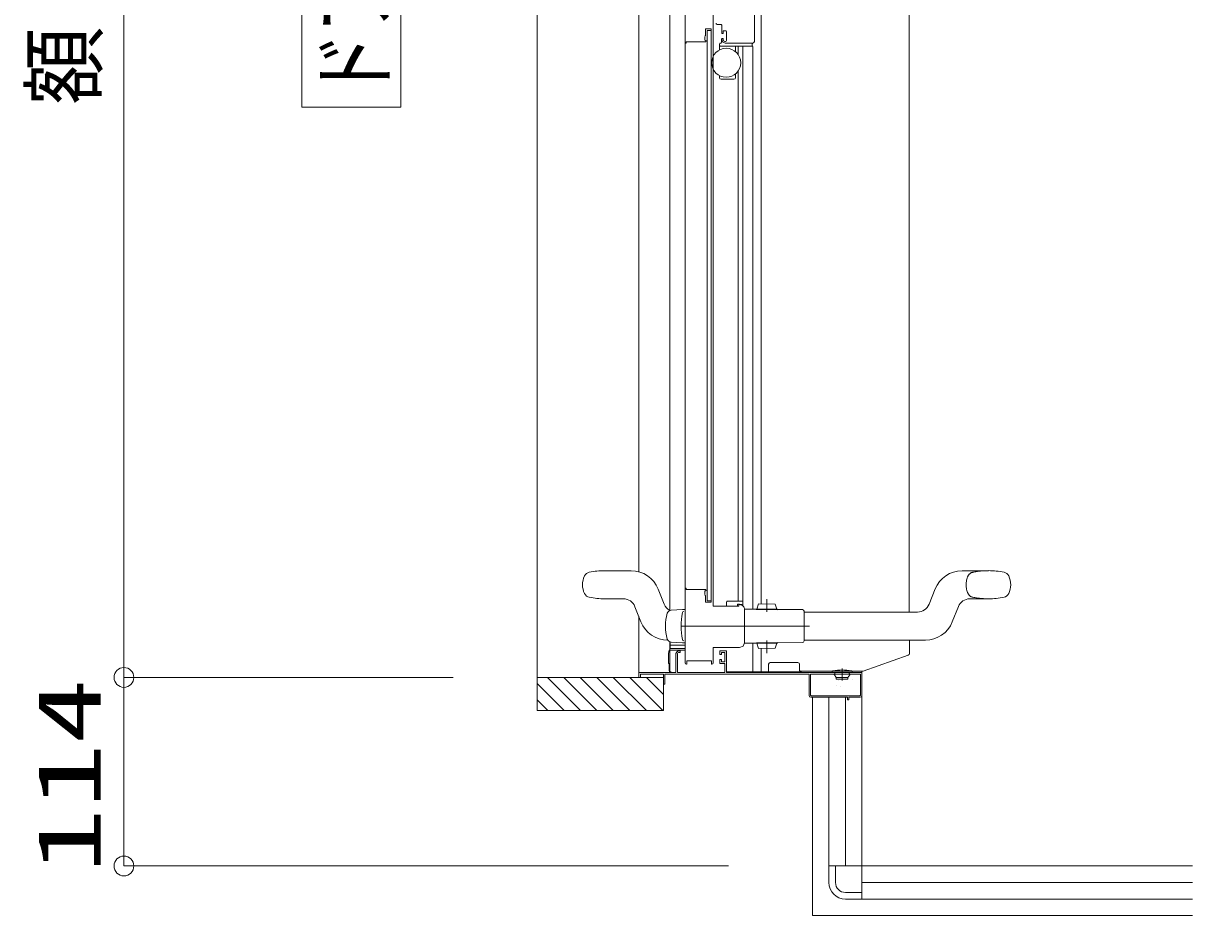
# Model space of a CAD drawing. Units: millimetres on the paper. Extents: x -305 to 305, y -152 to 152.
# Drawn here: x -212.79 to -177.43, y 38.57 to 65.54 of the extents above; entities that cross this region are included whole.
import ezdxf
from ezdxf.enums import TextEntityAlignment as Align

# ---------------------------------------------------------------- set-up
doc = ezdxf.new("R2010")
doc.units = ezdxf.units.MM
for name, pattern in [('DASHED2', [3, 2, -1]), ('LONG_CHAIN', [21, 18, -1, 1, -1]), ('LONG_DOUBLE_CHAIN', [21.8, 18, -1, 0.6, -0.6, 0.6, -1])]:
    doc.linetypes.add(name, pattern=pattern)
doc.layers.add('0-0_0', color=7, linetype='Continuous', lineweight=9)
doc.layers.add('0-1_VIEW0001', color=7, linetype='Continuous', lineweight=9)
doc.styles.add('ＭＳ ゴシック', font='')
doc.styles.get('ＭＳ ゴシック').set_extended_font_data('MS Gothic')

# ---------------------------------------------------------------- blocks, each defined once
blk = doc.blocks.new('_ORIGIN')
at = {"layer": '0-0_0'}
blk.add_line((0, 0), (-1, 0), dxfattribs=at)
blk.add_circle((0, 0), 0.5, dxfattribs=at)

msp = doc.modelspace()

# ---------------------------------------------------------------- linework, layer by layer
at = {"layer": '0-1_VIEW0001'}
for p, q in [((-197.254, 105.248), (-197.254, 44.773)), ((-194.184, 104.073), (-194.184, 48.969)), ((-193.244, 104.073), (-193.244, 47.794)), ((-209.753, 46.373), (-209.753, 103.668)), ((-204.377, 63.011), (-204.377, 87.011)), ((-201.377, 63.011), (-201.377, 87.011)), ((-190.684, 85.073), (-190.684, 64.998)), ((-192.784, 46.213), (-192.784, 66.898)), ((-191.934, 47.938), (-191.934, 66.198)), ((-191.839, 65.553), (-191.839, 65.533)), ((-191.814, 65.508), (-191.689, 65.508)), ((-191.674, 65.493), (-191.674, 65.248)), ((-192.189, 65.125), (-192.189, 65.053)), ((-192.173, 65.169), (-192.188, 65.131)), ((-192.114, 65.328), (-191.989, 65.328)), ((-192.114, 65.328), (-192.114, 48.093)), ((-191.989, 65.378), (-191.989, 48.043)), ((-191.684, 65.073), (-191.684, 64.968)), ((-191.674, 65.078), (-191.674, 65.048)), ((-191.664, 65.238), (-191.644, 65.238)), ((-191.644, 65.088), (-191.664, 65.088)), ((-191.634, 65.248), (-191.634, 65.308)), ((-191.634, 65.048), (-191.634, 65.078)), ((-191.619, 65.323), (-191.559, 65.323)), ((-191.534, 65.298), (-191.534, 65.023)), ((-192.759, 64.948), (-192.784, 64.948)), ((-192.749, 64.978), (-192.749, 64.958)), ((-192.173, 64.988), (-192.739, 64.988)), ((-192.164, 65.028), (-192.159, 65.028)), ((-192.151, 65.01), (-192.16, 64.995)), ((-192.149, 65.018), (-192.149, 65.017)), ((-191.744, 64.878), (-191.744, 64.918)), ((-191.744, 64.878), (-191.744, 64.74)), ((-191.719, 64.943), (-191.709, 64.943)), ((-191.719, 64.853), (-190.735, 64.853)), ((-191.559, 64.998), (-191.584, 64.998)), ((-191.574, 64.948), (-190.734, 64.948)), ((-191.254, 64.685), (-191.254, 64.853)), ((-191.179, 64.605), (-191.179, 64.848)), ((-190.749, 64.878), (-190.749, 64.923)), ((-191.254, 63.903), (-191.254, 64.021)), ((-191.179, 48.073), (-191.179, 64.101)), ((-191.744, 63.967), (-191.744, 63.903)), ((-191.694, 63.853), (-191.304, 63.853)), ((-201.377, 63.011), (-204.377, 63.011)), ((-195.209, 48.998), (-194.41, 48.998)), ((-193.596, 48.445), (-193.414, 47.985)), ((-194.648, 48.148), (-195.209, 48.148)), ((-192.189, 48.296), (-192.189, 48.368)), ((-192.173, 48.252), (-192.188, 48.29)), ((-192.169, 48.053), (-192.169, 48.233)), ((-192.164, 48.393), (-192.159, 48.393)), ((-192.151, 48.412), (-192.16, 48.426)), ((-192.149, 48.403), (-192.149, 48.404)), ((-192.114, 48.093), (-191.989, 48.093)), ((-194.299, 47.911), (-194.219, 47.708)), ((-192.859, 47.823), (-193.206, 47.805)), ((-192.784, 47.823), (-192.859, 47.823)), ((-191.989, 48.043), (-192.159, 48.043)), ((-191.174, 47.923), (-191.919, 47.923)), ((-191.532, 48.048), (-191.532, 47.923)), ((-191.194, 47.983), (-191.194, 47.923)), ((-191.159, 47.958), (-191.159, 47.938)), ((-194.186, 45.773), (-194.186, 47.627)), ((-193.32, 47.713), (-193.32, 47.714)), ((-193.244, 46.849), (-193.244, 45.948)), ((-193.231, 46.845), (-193.231, 46.743)), ((-193.206, 46.841), (-192.859, 46.823)), ((-192.859, 46.823), (-192.784, 46.823)), ((-193.264, 46.596), (-193.284, 46.498)), ((-193.284, 46.493), (-193.284, 46.196)), ((-192.784, 46.596), (-193.264, 46.596)), ((-193.219, 46.643), (-192.784, 46.643)), ((-193.009, 46.498), (-193.009, 45.923)), ((-191.939, 46.643), (-191.939, 46.643)), ((-191.934, 46.213), (-191.934, 46.673)), ((-193.284, 46.196), (-193.264, 46.196)), ((-193.264, 46.196), (-193.264, 45.971)), ((-191.584, 46.198), (-191.734, 46.198)), ((-190.259, 45.946), (-190.259, 46.174)), ((-190.209, 46.223), (-189.372, 46.223)), ((-189.323, 46.008), (-189.323, 46.173)), ((-199.794, 45.773), (-209.753, 45.773)), ((-199.794, 45.773), (-209.753, 45.773)), ((-197.254, 45.773), (-193.434, 45.773)), ((-196.944, 45.773), (-195.944, 44.773)), ((-196.449, 45.773), (-195.449, 44.773)), ((-195.954, 45.773), (-194.954, 44.773)), ((-195.454, 45.773), (-194.454, 44.773)), ((-194.954, 45.773), (-193.954, 44.773)), ((-194.454, 45.773), (-193.454, 44.773)), ((-194.149, 45.773), (-194.169, 45.773)), ((-193.434, 45.873), (-194.134, 45.873)), ((-194.134, 45.873), (-194.134, 45.773)), ((-193.954, 45.773), (-193.434, 45.253)), ((-193.434, 44.773), (-193.434, 45.873)), ((-193.434, 45.588), (-193.434, 45.858)), ((-193.239, 45.946), (-193.204, 45.946)), ((-191.534, 45.946), (-189.262, 45.946)), ((-189.282, 45.958), (-187.399, 45.958)), ((-188.989, 45.233), (-188.989, 45.858)), ((-188.974, 45.873), (-187.494, 45.873)), ((-188.334, 45.923), (-188.334, 45.943)), ((-188.209, 45.773), (-188.269, 45.852)), ((-188.252, 45.908), (-188.252, 45.889)), ((-188.209, 45.773), (-187.859, 45.773)), ((-188.209, 45.723), (-188.209, 45.773)), ((-187.859, 45.723), (-188.209, 45.723)), ((-187.859, 45.773), (-187.8, 45.852)), ((-187.859, 45.723), (-187.859, 45.773)), ((-187.817, 45.908), (-187.817, 45.889)), ((-187.734, 45.961), (-187.734, 45.948)), ((-187.734, 45.923), (-187.734, 45.943)), ((-187.479, 45.858), (-187.479, 45.233)), ((-187.434, 39.073), (-187.434, 45.958)), ((-187.434, 45.958), (-187.434, 45.223)), ((-197.254, 45.588), (-196.439, 44.773)), ((-209.753, 40.673), (-209.753, 45.173)), ((-197.254, 45.093), (-196.934, 44.773)), ((-187.874, 45.173), (-188.984, 45.173)), ((-187.494, 45.218), (-188.974, 45.218)), ((-188.434, 45.173), (-188.434, 40.073)), ((-188.434, 40.073), (-188.434, 45.173)), ((-187.934, 40.073), (-187.934, 45.173)), ((-187.834, 45.173), (-187.834, 45.098)), ((-187.484, 45.173), (-187.834, 45.173)), ((-197.254, 44.773), (-193.434, 44.773)), ((-191.474, 40.073), (-209.753, 40.073)), ((-188.034, 40.073), (-188.434, 40.073)), ((-188.434, 40.073), (-188.434, 39.573)), ((-188.434, 40.073), (-177.434, 40.073)), ((-188.234, 40.073), (-188.234, 39.573)), ((-187.934, 39.273), (-187.434, 39.273)), ((-187.434, 39.573), (-177.434, 39.573)), ((-187.434, 39.073), (-187.434, 39.473)), ((-187.434, 39.073), (-187.934, 39.073)), ((-177.434, 39.073), (-187.434, 39.073)), ((-187.434, 39.073), (-177.434, 39.073))]:
    msp.add_line(p, q, dxfattribs=at)
at = {"layer": '0-1_VIEW0001', "color": 5}
for p, q in [((-190.484, 47.995), (-190.484, 84.188)), ((-186.009, 47.749), (-186.009, 83.188)), ((-191.039, 64.848), (-191.039, 48.068)), ((-190.735, 64.848), (-190.735, 47.837)), ((-183.609, 48.999), (-184.408, 48.999)), ((-185.404, 47.986), (-185.222, 48.446)), ((-183.609, 48.149), (-184.17, 48.149)), ((-191.054, 48.073), (-191.509, 48.073)), ((-191.194, 47.983), (-191.134, 47.983)), ((-191.134, 47.973), (-191.144, 47.973)), ((-191.032, 48.048), (-191.032, 47.946)), ((-190.984, 47.839), (-190.634, 47.836)), ((-190.984, 46.823), (-190.984, 47.824)), ((-190.634, 47.841), (-190.634, 47.825)), ((-190.634, 47.841), (-189.984, 47.835)), ((-190.634, 47.825), (-189.984, 47.82)), ((-190.609, 47.841), (-190.558, 47.995)), ((-190.058, 47.991), (-190.558, 47.995)), ((-190.009, 47.835), (-190.058, 47.991)), ((-189.984, 47.835), (-189.984, 47.82)), ((-189.984, 47.83), (-189.234, 47.824)), ((-189.184, 47.774), (-189.184, 46.874)), ((-189.184, 47.749), (-185.753, 47.749)), ((-184.701, 47.452), (-184.519, 47.912)), ((-194.219, 47.709), (-194.117, 47.452)), ((-190.984, 46.825), (-190.984, 46.823)), ((-190.627, 46.812), (-190.984, 46.808)), ((-190.735, 46.811), (-190.735, 45.946)), ((-190.627, 46.822), (-189.992, 46.827)), ((-190.626, 46.807), (-190.627, 46.822)), ((-190.626, 46.807), (-189.992, 46.812)), ((-190.609, 46.807), (-190.558, 46.652)), ((-190.009, 46.812), (-190.058, 46.656)), ((-189.992, 46.827), (-189.992, 46.812)), ((-189.234, 46.824), (-189.992, 46.817)), ((-189.184, 46.899), (-185.515, 46.899)), ((-185.999, 46.493), (-185.999, 46.899)), ((-191.934, 46.673), (-191.134, 46.673)), ((-190.058, 46.656), (-190.558, 46.652)), ((-190.484, 45.946), (-190.484, 46.653)), ((-187.399, 45.958), (-186.033, 46.446))]:
    msp.add_line(p, q, dxfattribs=at)
at = {"layer": '0-1_VIEW0001', "color": 5, "linetype": 'LONG_CHAIN'}
for p, q in [((-190.31, 47.755), (-190.306, 48.143)), ((-192.915, 47.324), (-189.196, 47.324)), ((-192.915, 47.324), (-189.023, 47.324)), ((-192.915, 47.324), (-189.196, 47.324)), ((-192.915, 47.324), (-189.023, 47.324)), ((-190.31, 46.893), (-190.306, 46.504))]:
    msp.add_line(p, q, dxfattribs=at)
at = {"layer": '0-1_VIEW0001', "linetype": 'LONG_DOUBLE_CHAIN'}
for p, q in [((-188.034, 46.043), (-188.034, 45.675)), ((-188.934, 45.173), (-188.934, 38.573)), ((-177.434, 38.573), (-188.934, 38.573))]:
    msp.add_line(p, q, dxfattribs=at)
at = {"layer": '0-1_VIEW0001', "color": 2}
for p, q in [((-188.153, 45.672), (-188.153, 45.672)), ((-187.711, 45.717), (-187.711, 45.717)), ((-188.202, 45.534), (-188.202, 45.535)), ((-188.071, 45.502), (-188.071, 45.503))]:
    msp.add_line(p, q, dxfattribs=at)
at = {"layer": '0-1_VIEW0001'}
for points in [[(-191.839, 65.533), (-191.832, 65.515), (-191.814, 65.508)], [(-191.689, 65.508), (-191.678, 65.504), (-191.674, 65.493)], [(-192.188, 65.131), (-192.189, 65.128), (-192.189, 65.125)], [(-192.169, 65.188), (-192.17, 65.178), (-192.173, 65.169)], [(-191.989, 65.378), (-192.169, 65.378), (-192.169, 65.188)], [(-191.674, 65.248), (-191.671, 65.241), (-191.664, 65.238)], [(-191.664, 65.088), (-191.671, 65.085), (-191.674, 65.078)], [(-191.644, 65.238), (-191.637, 65.241), (-191.634, 65.248)], [(-191.634, 65.078), (-191.637, 65.085), (-191.644, 65.088)], [(-191.634, 65.308), (-191.63, 65.319), (-191.619, 65.323)], [(-191.559, 65.323), (-191.541, 65.316), (-191.534, 65.298)], [(-192.749, 64.958), (-192.752, 64.951), (-192.759, 64.948)], [(-192.739, 64.988), (-192.746, 64.985), (-192.749, 64.978)], [(-192.189, 65.053), (-192.182, 65.035), (-192.164, 65.028)], [(-192.16, 64.995), (-192.165, 64.99), (-192.173, 64.988)], [(-192.159, 65.028), (-192.152, 65.025), (-192.149, 65.018)], [(-192.149, 65.017), (-192.15, 65.013), (-192.151, 65.01)], [(-191.674, 65.048), (-191.645, 64.977), (-191.574, 64.948)], [(-191.584, 64.998), (-191.619, 65.013), (-191.634, 65.048)], [(-191.534, 65.023), (-191.541, 65.005), (-191.559, 64.998)], [(-190.734, 64.948), (-190.699, 64.963), (-190.684, 64.998)], [(-192.173, 48.433), (-192.749, 48.433), (-192.749, 48.473), (-192.784, 48.473)], [(-192.189, 48.368), (-192.182, 48.386), (-192.164, 48.393)], [(-192.188, 48.29), (-192.189, 48.293), (-192.189, 48.296)], [(-192.16, 48.426), (-192.165, 48.431), (-192.173, 48.433)], [(-192.169, 48.233), (-192.17, 48.243), (-192.173, 48.252)], [(-192.159, 48.393), (-192.152, 48.396), (-192.149, 48.403)], [(-192.149, 48.404), (-192.15, 48.408), (-192.151, 48.412)], [(-192.159, 48.043), (-192.166, 48.046), (-192.169, 48.053)], [(-191.919, 47.923), (-191.93, 47.927), (-191.934, 47.938)], [(-191.159, 47.938), (-191.163, 47.927), (-191.174, 47.923)], [(-192.784, 46.743), (-193.234, 46.743), (-193.234, 46.658)], [(-194.186, 45.923), (-193.059, 45.923), (-193.059, 46.498)], [(-193.059, 46.498), (-193.037, 46.551), (-192.984, 46.573)], [(-192.984, 46.523), (-193.002, 46.516), (-193.009, 46.498)], [(-192.984, 46.573), (-192.934, 46.573), (-192.934, 46.523), (-192.984, 46.523)], [(-191.734, 46.198), (-191.734, 46.318), (-191.684, 46.318), (-191.684, 46.243), (-191.584, 46.243), (-191.584, 46.528), (-191.684, 46.528), (-191.684, 46.468), (-191.734, 46.468), (-191.734, 46.573), (-191.534, 46.573), (-191.534, 45.923), (-187.434, 45.923)], [(-193.009, 45.923), (-191.584, 45.923), (-191.584, 46.198)], [(-192.784, 46.213), (-192.772, 46.185), (-192.744, 46.173), (-192.737, 46.176), (-192.734, 46.183)], [(-192.734, 46.183), (-192.734, 46.273), (-191.984, 46.273), (-191.984, 46.183)], [(-191.984, 46.183), (-191.981, 46.176), (-191.974, 46.173), (-191.946, 46.185), (-191.934, 46.213)], [(-189.323, 46.008), (-189.323, 46.006), (-189.322, 45.999), (-189.32, 45.987), (-189.314, 45.975), (-189.305, 45.966), (-189.295, 45.959), (-189.286, 45.959), (-189.282, 45.958)], [(-189.034, 45.223), (-189.034, 45.868), (-193.394, 45.868), (-193.394, 45.573), (-193.434, 45.573)], [(-188.984, 45.173), (-189.019, 45.188), (-189.034, 45.223)], [(-187.834, 45.098), (-187.874, 45.098), (-187.874, 45.173)], [(-187.434, 45.223), (-187.449, 45.188), (-187.484, 45.173)]]:
    msp.add_lwpolyline(points, dxfattribs=at)
at = {"layer": '0-1_VIEW0001', "color": 5}
for points in [[(-191.144, 47.973), (-191.155, 47.969), (-191.159, 47.958)], [(-191.134, 46.673), (-191.028, 46.717), (-190.984, 46.823)]]:
    msp.add_lwpolyline(points, dxfattribs=at)
at = {"layer": '0-1_VIEW0001'}
msp.add_circle((-191.539, 64.353), 0.438, dxfattribs=at)
for centre, radius, start, end in [((-191.719, 64.918), 0.025, 90, 180), ((-191.719, 64.878), 0.025, 180, 270), ((-191.709, 64.968), 0.025, 270, 0), ((-190.774, 64.878), 0.025, 270, 0), ((-190.734, 64.923), 0.015, 90, 180), ((-191.694, 63.903), 0.05, 180, 270), ((-191.304, 63.903), 0.05, 270, 0), ((-195.259, 48.573), 0.625, 154.66, 205.34), ((-195.643, 48.755), 0.2, 101.3412, 154.66), ((-195.209, 46.591), 2.408, 90, 101.3412), ((-194.41, 48.123), 0.875, 21.6036, 90), ((-195.643, 48.391), 0.2, 205.34, 258.6588), ((-195.209, 50.556), 2.408, 258.6588, 270), ((-194.648, 47.773), 0.375, 21.6036, 90), ((-193.065, 48.123), 0.375, 201.6036, 240.896), ((-193.2, 47.68), 0.125, 93.001, 164.0572), ((-191.507, 48.048), 0.025, 90, 180), ((-191.507, 48.048), 0.025, 90, 180), ((-191.954, 47.323), 1.421, 164.0189, 195.983), ((-193.2, 46.966), 0.125, 195.9462, 266.9989), ((-193.259, 46.493), 0.025, 168.6901, 180), ((-193.219, 46.658), 0.015, 180, 270), ((-193.239, 45.971), 0.025, 180, 270), ((-190.209, 46.173), 0.05, 90, 180), ((-189.373, 46.173), 0.05, 0, 90), ((-188.034, 44.695), 1.303, 77.576, 102.424), ((-188.974, 45.858), 0.015, 90, 180), ((-188.309, 45.943), 0.025, 102.424, 180), ((-188.257, 45.861), 0.015, 109.4712, 217.1609), ((-188.267, 45.908), 0.015, 0, 90), ((-188.267, 45.889), 0.015, 289.4712, 0), ((-187.802, 45.908), 0.015, 90, 180), ((-187.802, 45.889), 0.015, 180, 250.5288), ((-187.812, 45.861), 0.015, 322.8392, 70.5288), ((-187.759, 45.943), 0.025, 0, 77.576), ((-187.494, 45.858), 0.015, 0, 90), ((-188.974, 45.233), 0.015, 180, 270), ((-187.494, 45.233), 0.015, 270, 0), ((-187.934, 39.573), 0.5, 180, 270), ((-187.934, 39.573), 0.3, 180, 270)]:
    msp.add_arc(centre, radius, start, end, dxfattribs=at)
at = {"layer": '0-1_VIEW0001', "color": 5}
for centre, radius, start, end in [((-184.408, 48.124), 0.875, 90, 158.3964), ((-183.609, 46.592), 2.408, 78.6588, 90), ((-183.175, 48.756), 0.2, 25.34, 78.6588), ((-183.559, 48.574), 0.625, 334.66, 25.34), ((-184.17, 47.774), 0.375, 90, 158.3964), ((-183.609, 50.557), 2.408, 270, 281.3412), ((-183.175, 48.392), 0.2, 281.3412, 334.66), ((-192.818, 47.72), 0.0485, 87.5028, 167.3444), ((-191.134, 47.823), 0.16, 50.1616, 90), ((-191.134, 47.823), 0.15, 359.548, 90), ((-191.057, 48.048), 0.025, 0, 90), ((-191.057, 48.048), 0.025, 0, 90), ((-189.234, 47.774), 0.05, 0, 90), ((-185.753, 48.124), 0.375, 270, 338.3964), ((-193.303, 47.774), 0.875, 201.6036, 270), ((-190.58, 47.324), 2.321, 169.9146, 190.0854), ((-185.515, 47.774), 0.875, 270, 338.3964), ((-192.818, 46.928), 0.0485, 192.6556, 272.4972), ((-189.234, 46.874), 0.05, 270, 0), ((-186.049, 46.493), 0.05, 289.6538, 0)]:
    msp.add_arc(centre, radius, start, end, dxfattribs=at)
at = {"layer": '0-1_VIEW0001', "color": 5, "linetype": 'DASHED2'}
for centre, radius, start, end in [((-183.659, 48.574), 0.625, 154.66, 205.34), ((-184.043, 48.756), 0.2, 101.3412, 154.66), ((-183.609, 46.592), 2.408, 90, 101.3412), ((-184.043, 48.392), 0.2, 205.34, 258.6588), ((-183.609, 50.557), 2.408, 258.6588, 270)]:
    msp.add_arc(centre, radius, start, end, dxfattribs=at)
at = {"layer": '0-1_VIEW0001', "color": 2}
msp.add_arc((-190.58, 47.324), 2.321, 169.9146, 190.0854, dxfattribs=at)

# ---------------------------------------------------------------- block references
at = {"layer": '0-1_VIEW0001', "xscale": 0.6, "yscale": 0.6}
for p, rotation in [((-209.753, 45.773), 270), ((-209.753, 45.773), 90), ((-209.753, 40.073), 270)]:
    msp.add_blockref('_ORIGIN', p, dxfattribs=dict(at, rotation=rotation))

# ---------------------------------------------------------------- texts
at = {"layer": '0-1_VIEW0001', "style": 'ＭＳ ゴシック'}
for s, width, p in [('ドア位置ＢＬ\u3000１００移動', 0.75, (-201.258, 63.296)), ('額', 0.9, (-210.019, 63.083)), ('114', 1.5, (-209.883, 39.852))]:
    msp.add_text(s, height=1.921, rotation=90, dxfattribs=dict(at, width=width)).set_placement(p, align=Align.BOTTOM_LEFT)

doc.saveas('drawing.dxf')
